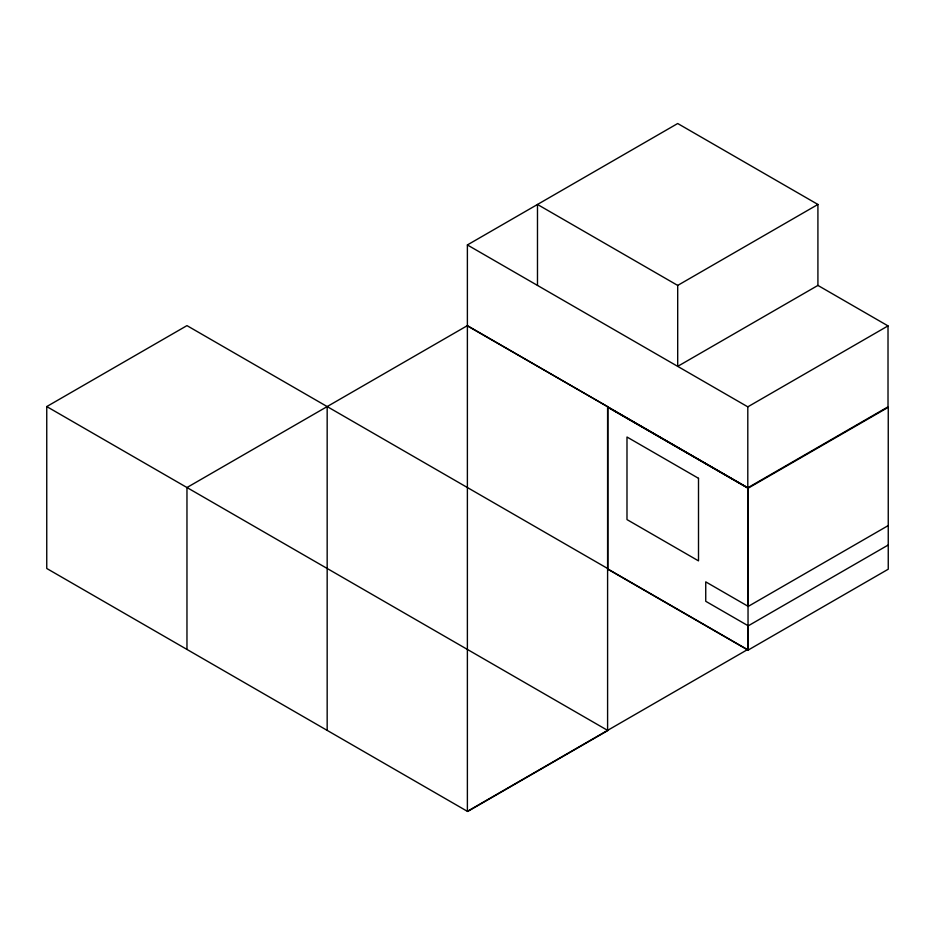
<?xml version="1.0" encoding="UTF-8"?>
<svg xmlns="http://www.w3.org/2000/svg" width="935" height="935" viewBox="0 0 935 935"><rect width="100%" height="100%" fill="white"/><g stroke="black" fill="none" stroke-linecap="round" stroke-linejoin="round"><path stroke-width="1.4" d="M747.801 649.428L467.383 811.335L46.75 568.48L46.75 406.573L186.965 325.625L607.598 568.48M467.383 811.335L467.383 244.947L677.7 123.514L817.915 204.461L817.915 285.42L677.7 366.368L677.7 285.42L817.915 204.461M467.383 244.947L747.801 406.842L888.016 325.894L888.016 406.842L747.801 487.789M607.598 407.169L748.035 488.245L888.25 407.298L888.25 569.205L748.035 650.152L607.832 569.205L607.832 407.298M748.035 606.511L888.25 525.563M748.035 625.947L888.25 544.988M467.652 811.486L607.855 730.539M817.915 285.42L888.016 325.894M677.7 285.42L537.485 204.461L537.485 285.42M467.383 325.894L607.364 406.48M607.598 406.935L747.801 487.883M607.598 568.831L747.801 649.79L747.801 625.573L705.738 601.287L705.738 581.862L747.801 606.149L747.801 406.842M46.75 406.573L607.598 730.375L607.598 406.573M748.035 488.245L748.035 650.152M747.568 487.661L467.383 325.625L186.965 487.532L186.965 649.428M327.168 406.573L327.168 730.387M698.503 478.311L626.988 437.019L626.988 519.591L698.503 560.871L698.503 478.311"/></g></svg>
